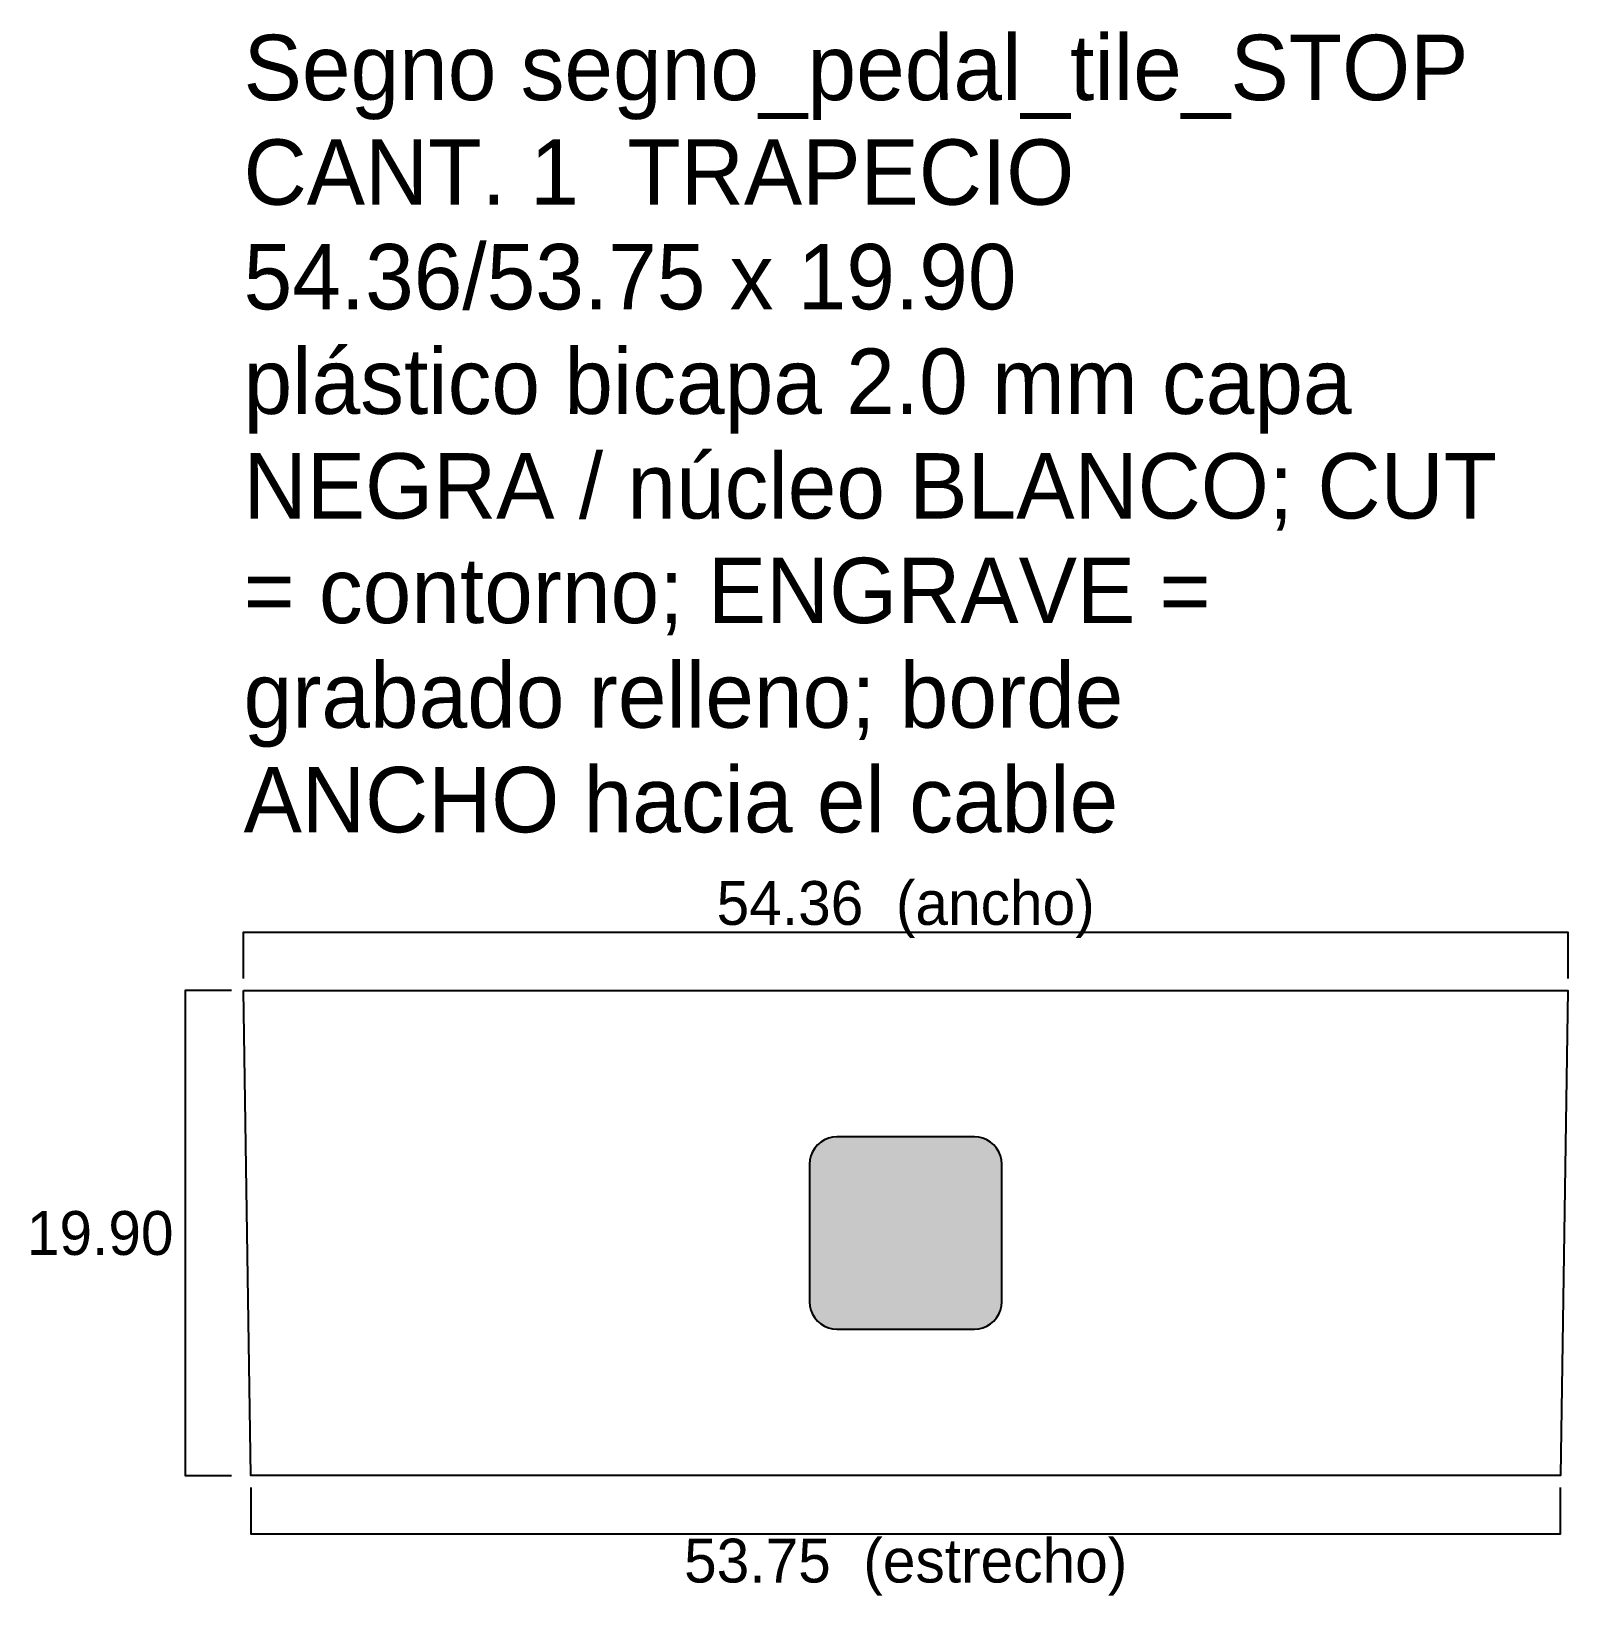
# Model space of a CAD drawing. Header units: millimetres. Extents: x -35.9 to 27.2, y -14.9 to 49.3.
import ezdxf
from ezdxf.enums import TextEntityAlignment as Align

# ---------------------------------------------------------------- set-up
doc = ezdxf.new("R2010")
doc.units = ezdxf.units.MM
for name, color, linetype in [('CUT', 7, 'Continuous'), ('ENGRAVE', 3, 'Continuous'), ('NOTE', 8, 'Continuous')]:
    doc.layers.add(name, color=color, linetype=linetype)

msp = doc.modelspace()

# ---------------------------------------------------------------- hatches: boundary and pattern name
at = {"layer": 'ENGRAVE'}
msp.add_hatch(color=256, dxfattribs=at).paths.add_polyline_path([(-3.95, -2.821), (-3.936, -2.998), (-3.895, -3.17), (-3.827, -3.334), (-3.734, -3.485), (-3.619, -3.619), (-3.485, -3.734), (-3.334, -3.827), (-3.17, -3.895), (-2.998, -3.936), (-2.821, -3.95), (2.821, -3.95), (2.998, -3.936), (3.17, -3.895), (3.334, -3.827), (3.485, -3.734), (3.619, -3.619), (3.734, -3.485), (3.827, -3.334), (3.895, -3.17), (3.936, -2.998), (3.95, -2.821), (3.95, 2.821), (3.936, 2.998), (3.895, 3.17), (3.827, 3.334), (3.734, 3.485), (3.619, 3.619), (3.485, 3.734), (3.334, 3.827), (3.17, 3.895), (2.998, 3.936), (2.821, 3.95), (-2.821, 3.95), (-2.998, 3.936), (-3.17, 3.895), (-3.334, 3.827), (-3.485, 3.734), (-3.619, 3.619), (-3.734, 3.485), (-3.827, 3.334), (-3.895, 3.17), (-3.936, 2.998), (-3.95, 2.821)])

# ---------------------------------------------------------------- linework, layer by layer
at = {"layer": 'CUT'}
msp.add_lwpolyline([(-27.18, 9.95), (27.18, 9.95), (26.877, -9.95), (-26.877, -9.95), (-27.18, 9.95)], close=True, dxfattribs=at)
at = {"layer": 'ENGRAVE'}
msp.add_lwpolyline([(-3.95, -2.821), (-3.936, -2.998), (-3.895, -3.17), (-3.827, -3.334), (-3.734, -3.485), (-3.619, -3.619), (-3.485, -3.734), (-3.334, -3.827), (-3.17, -3.895), (-2.998, -3.936), (-2.821, -3.95), (2.821, -3.95), (2.998, -3.936), (3.17, -3.895), (3.334, -3.827), (3.485, -3.734), (3.619, -3.619), (3.734, -3.485), (3.827, -3.334), (3.895, -3.17), (3.936, -2.998), (3.95, -2.821), (3.95, 2.821), (3.936, 2.998), (3.895, 3.17), (3.827, 3.334), (3.734, 3.485), (3.619, 3.619), (3.485, 3.734), (3.334, 3.827), (3.17, 3.895), (2.998, 3.936), (2.821, 3.95), (-2.821, 3.95), (-2.998, 3.936), (-3.17, 3.895), (-3.334, 3.827), (-3.485, 3.734), (-3.619, 3.619), (-3.734, 3.485), (-3.827, 3.334), (-3.895, 3.17), (-3.936, 2.998), (-3.95, 2.821)], close=True, dxfattribs=at)
at = {"layer": 'NOTE'}
for points in [[(-27.18, 10.45), (-27.18, 12.35), (27.18, 12.35), (27.18, 10.45)], [(-27.68, 9.95), (-29.579, 9.95), (-29.579, -9.95), (-27.68, -9.95)], [(-26.877, -10.45), (-26.877, -12.35), (26.877, -12.35), (26.877, -10.45)]]:
    msp.add_lwpolyline(points, dxfattribs=at)

# ---------------------------------------------------------------- texts
for s, height, p in [('Segno segno_pedal_tile_STOP', 2.684, (-27.18, 46.511)), ('CANT. 1  TRAPECIO', 2.684, (-27.18, 42.216)), ('54.36/53.75 x 19.90', 2.684, (-27.18, 37.922)), ('plástico bicapa 2.0 mm capa', 2.684, (-27.18, 33.628)), ('NEGRA / núcleo BLANCO; CUT', 2.684, (-27.18, 29.333)), ('= contorno; ENGRAVE =', 2.684, (-27.18, 25.039)), ('grabado relleno; borde', 2.684, (-27.18, 20.744)), ('ANCHO hacia el cable', 2.684, (-27.18, 16.45)), ('19.90', 1.8, (-36.079, -0.9))]:
    msp.add_text(s, height=height, dxfattribs=at).set_placement(p)
for s, p in [('54.36  (ancho)', (0, 12.65)), ('53.75  (estrecho)', (0, -14.35))]:
    msp.add_text(s, height=1.8, dxfattribs=at).set_placement(p, align=Align.CENTER)

doc.saveas('drawing.dxf')
